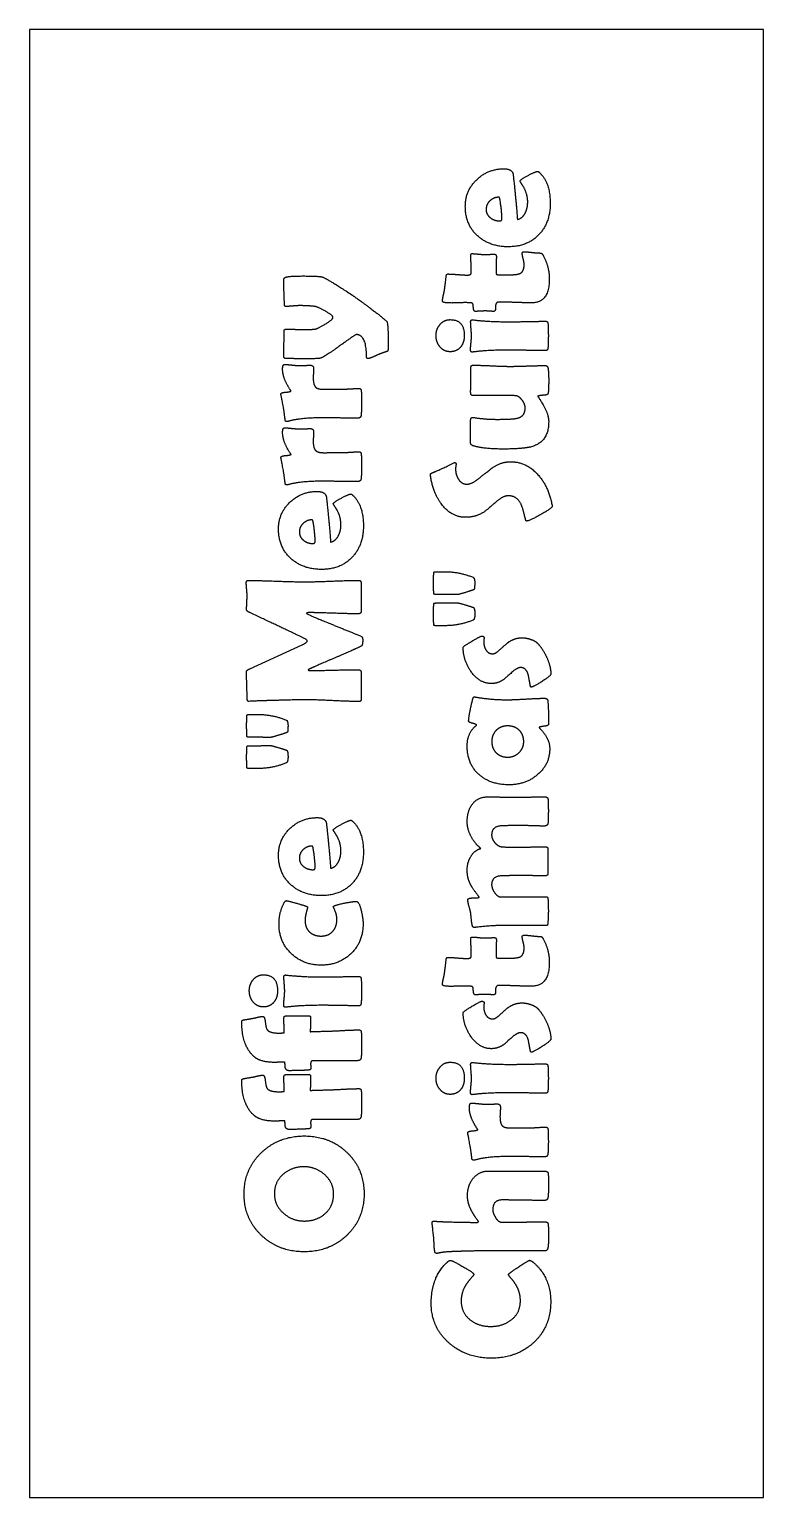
# Model space of a CAD drawing. Header units: millimetres. Extents: x 10 to 778, y 22 to 238.
# Drawn here: x 415 to 434, y 112 to 150 of the extents above; entities that cross this region are included whole.
import ezdxf

# ---------------------------------------------------------------- set-up
doc = ezdxf.new("R2010")
doc.units = ezdxf.units.MM
doc.layers.get('0').update_dxf_attribs({"linetype": 'CONTINUOUS'})

msp = doc.modelspace()

# ---------------------------------------------------------------- linework, layer by layer
for p, q in [((427.077, 143.837), (427.077, 143.679)), ((423.583, 135.679), (423.583, 134.934)), ((425.515, 135.964), (425.749, 135.964)), ((425.749, 134.566), (425.515, 134.566)), ((420.707, 133.454), (422.055, 134.068)), ((423.583, 133.368), (423.583, 132.666)), ((420.712, 132.609), (420.676, 132.607)), ((420.682, 132.269), (420.916, 132.269)), ((420.916, 130.871), (420.682, 130.871)), ((428.417, 128.786), (428.417, 128.149)), ((427.077, 126.15), (427.077, 125.992)), ((423.497, 123.309), (422.339, 123.309)), ((423.497, 121.789), (422.339, 121.789)), ((426.892, 120.453), (428.343, 120.448)), ((427.212, 119.132), (427.731, 119.132))]:
    msp.add_line(p, q)
msp.add_lwpolyline([(434, 112), (434, 150), (415, 150), (415, 112)], close=True)
for points in [[(426.575, 146.109), (426.869, 146.391), (427.275, 146.391)], [(427.275, 146.391), (427.487, 146.391), (427.517, 146.254)], [(427.908, 146.22), (428.101, 146.324), (428.154, 146.324)], [(428.154, 146.324), (428.169, 146.324), (428.202, 146.292)], [(426.281, 145.424), (426.281, 145.828), (426.575, 146.109)], [(427.517, 146.254), (427.521, 146.231), (427.563, 145.819)], [(427.693, 146.071), (427.714, 146.116), (427.908, 146.22)], [(427.794, 145.912), (427.744, 145.992), (427.693, 146.071)], [(428.202, 146.292), (428.478, 146.036), (428.478, 145.495)], [(426.918, 145.563), (426.819, 145.47), (426.819, 145.342)], [(427.147, 145.655), (427.016, 145.655), (426.918, 145.563)], [(427.18, 145.586), (427.17, 145.655), (427.147, 145.655)], [(427.229, 145.102), (427.229, 145.258), (427.18, 145.586)], [(427.563, 145.819), (427.59, 145.571), (427.628, 145.079)], [(427.895, 145.535), (427.895, 145.722), (427.794, 145.912)], [(426.6, 144.655), (426.281, 144.945), (426.281, 145.424)], [(426.819, 145.342), (426.819, 145.21), (426.93, 145.123)], [(427.628, 145.079), (427.765, 145.109), (427.836, 145.258)], [(427.836, 145.258), (427.895, 145.38), (427.895, 145.535)], [(428.478, 145.495), (428.478, 144.995), (428.185, 144.688)], [(426.93, 145.123), (427.033, 145.043), (427.172, 145.043)], [(427.172, 145.043), (427.229, 145.043), (427.229, 145.102)], [(427.393, 144.373), (426.909, 144.373), (426.6, 144.655)], [(428.185, 144.688), (427.889, 144.373), (427.393, 144.373)], [(426.424, 144.15), (426.424, 144.196), (426.455, 144.196)], [(426.43, 143.925), (426.424, 144.074), (426.424, 144.15)], [(426.455, 144.196), (426.504, 144.196), (426.6, 144.186)], [(426.6, 144.186), (426.697, 144.175), (426.745, 144.175)], [(426.745, 144.175), (426.796, 144.175), (426.892, 144.177)], [(426.892, 144.177), (426.989, 144.179), (427.04, 144.179)], [(427.04, 144.179), (427.084, 144.179), (427.084, 144.118)], [(427.084, 144.118), (427.084, 144.076), (427.081, 143.978)], [(427.754, 144.2), (427.754, 144.245), (427.801, 144.245)], [(427.779, 144.063), (427.754, 144.16), (427.754, 144.2)], [(427.803, 143.912), (427.803, 143.965), (427.779, 144.063)], [(427.801, 144.245), (427.864, 144.245), (427.992, 144.229)], [(427.992, 144.229), (428.12, 144.213), (428.18, 144.213)], [(428.18, 144.213), (428.24, 144.213), (428.257, 144.2)], [(428.257, 144.2), (428.274, 144.188), (428.305, 144.131)], [(428.305, 144.131), (428.454, 143.86), (428.454, 143.53)], [(425.787, 143.616), (425.791, 143.669), (425.822, 143.669)], [(425.822, 143.669), (425.906, 143.669), (426.077, 143.655)], [(426.077, 143.655), (426.247, 143.641), (426.333, 143.641)], [(426.333, 143.641), (426.436, 143.641), (426.436, 143.702)], [(426.436, 143.702), (426.436, 143.776), (426.43, 143.925)], [(427.081, 143.978), (427.077, 143.879), (427.077, 143.837)], [(427.077, 143.679), (427.077, 143.648), (427.17, 143.648)], [(427.17, 143.648), (427.22, 143.648), (427.319, 143.648)], [(427.319, 143.648), (427.42, 143.65), (427.468, 143.65)], [(427.468, 143.65), (427.645, 143.65), (427.712, 143.69)], [(427.712, 143.69), (427.803, 143.746), (427.803, 143.912)], [(421.582, 143.514), (421.582, 143.569), (421.637, 143.588)], [(421.59, 143.193), (421.582, 143.407), (421.582, 143.514)], [(421.637, 143.588), (421.733, 143.617), (422.084, 143.617)], [(422.084, 143.617), (422.492, 143.617), (422.581, 143.592)], [(422.581, 143.592), (422.686, 143.56), (423.342, 143.131)], [(425.715, 143.126), (425.742, 143.246), (425.747, 143.292)], [(425.747, 143.292), (425.761, 143.399), (425.787, 143.616)], [(428.454, 143.53), (428.454, 142.922), (427.99, 142.922)], [(421.599, 142.873), (421.599, 142.98), (421.59, 143.193)], [(423.342, 143.131), (423.445, 143.064), (423.819, 142.785)], [(425.69, 142.964), (425.69, 143.021), (425.715, 143.126)], [(425.934, 142.918), (425.69, 142.918), (425.69, 142.964)], [(426.192, 142.926), (425.921, 142.918), (425.934, 142.918)], [(426.445, 142.918), (426.365, 142.931), (426.192, 142.926)], [(426.487, 142.836), (426.485, 142.912), (426.445, 142.918)], [(427.155, 142.943), (427.063, 142.943), (427.063, 142.836)], [(427.573, 142.933), (427.294, 142.943), (427.155, 142.943)], [(427.99, 142.922), (427.851, 142.922), (427.573, 142.933)], [(421.639, 142.829), (421.599, 142.829), (421.599, 142.873)], [(421.813, 142.839), (421.698, 142.829), (421.639, 142.829)], [(421.986, 142.85), (421.929, 142.85), (421.813, 142.839)], [(422.387, 142.829), (422.202, 142.85), (421.986, 142.85)], [(422.65, 142.713), (422.454, 142.82), (422.387, 142.829)], [(422.648, 142.366), (422.856, 142.492), (422.856, 142.549)], [(422.856, 142.549), (422.856, 142.597), (422.65, 142.713)], [(423.819, 142.785), (424.231, 142.475), (424.254, 142.433)], [(426.533, 142.701), (426.491, 142.701), (426.487, 142.836)], [(426.667, 142.707), (426.577, 142.701), (426.533, 142.701)], [(426.802, 142.712), (426.758, 142.712), (426.667, 142.707)], [(426.905, 142.707), (426.836, 142.712), (426.802, 142.712)], [(427.008, 142.701), (426.974, 142.701), (426.905, 142.707)], [(427.065, 142.781), (427.065, 142.701), (427.008, 142.701)], [(427.063, 142.836), (427.063, 142.828), (427.063, 142.809)], [(427.063, 142.809), (427.065, 142.79), (427.065, 142.781)], [(421.588, 141.875), (421.595, 142.093), (421.595, 142.2)], [(421.595, 142.2), (421.595, 142.244), (421.66, 142.244)], [(421.66, 142.244), (421.719, 142.244), (421.837, 142.238)], [(421.837, 142.238), (421.956, 142.232), (422.015, 142.232)], [(422.015, 142.232), (422.28, 142.232), (422.375, 142.24)], [(422.375, 142.24), (422.448, 142.246), (422.648, 142.366)], [(424.254, 142.433), (424.286, 142.383), (424.286, 141.788)], [(425.524, 142.075), (425.524, 142.239), (425.623, 142.359)], [(425.623, 142.359), (425.728, 142.487), (425.89, 142.487)], [(425.89, 142.487), (426.255, 142.487), (426.255, 142.075)], [(426.419, 142.432), (426.419, 142.483), (426.461, 142.483)], [(426.43, 142.249), (426.419, 142.371), (426.419, 142.432)], [(426.44, 142.067), (426.44, 142.128), (426.43, 142.249)], [(426.461, 142.483), (426.47, 142.483), (426.501, 142.479)], [(426.501, 142.479), (426.911, 142.432), (427.452, 142.432)], [(427.452, 142.432), (427.605, 142.432), (427.909, 142.439)], [(427.909, 142.439), (428.213, 142.445), (428.364, 142.445)], [(428.364, 142.445), (428.408, 142.445), (428.417, 142.392)], [(428.417, 142.392), (428.429, 142.321), (428.429, 142.071)], [(421.582, 141.55), (421.582, 141.658), (421.588, 141.875)], [(423.041, 141.815), (422.635, 141.519), (422.528, 141.489)], [(423.459, 142.101), (423.436, 142.101), (423.041, 141.815)], [(423.726, 141.517), (423.726, 142.101), (423.459, 142.101)], [(424.286, 141.788), (424.286, 141.698), (424.265, 141.666)], [(425.621, 141.787), (425.524, 141.907), (425.524, 142.075)], [(425.89, 141.657), (425.726, 141.657), (425.621, 141.787)], [(426.163, 141.783), (426.062, 141.657), (425.89, 141.657)], [(426.255, 142.075), (426.255, 141.898), (426.163, 141.783)], [(426.415, 141.705), (426.415, 141.764), (426.428, 141.885)], [(426.428, 141.885), (426.44, 142.006), (426.44, 142.067)], [(428.417, 141.747), (428.408, 141.701), (428.389, 141.69)], [(428.429, 142.071), (428.429, 141.818), (428.417, 141.747)], [(421.637, 141.481), (421.582, 141.481), (421.582, 141.55)], [(421.865, 141.477), (421.712, 141.481), (421.637, 141.481)], [(422.093, 141.473), (422.017, 141.473), (421.865, 141.477)], [(422.528, 141.489), (422.467, 141.473), (422.093, 141.473)], [(423.766, 141.481), (423.726, 141.481), (423.726, 141.517)], [(423.911, 141.529), (423.802, 141.481), (423.766, 141.481)], [(424.061, 141.597), (423.987, 141.563), (423.911, 141.529)], [(424.265, 141.666), (424.178, 141.639), (424.061, 141.597)], [(426.457, 141.648), (426.415, 141.648), (426.415, 141.705)], [(426.501, 141.652), (426.468, 141.648), (426.457, 141.648)], [(427.452, 141.699), (426.855, 141.699), (426.501, 141.652)], [(427.89, 141.692), (427.599, 141.699), (427.452, 141.699)], [(428.326, 141.686), (428.181, 141.686), (427.89, 141.692)], [(428.389, 141.69), (428.381, 141.686), (428.326, 141.686)], [(421.553, 141.21), (421.553, 141.328), (421.603, 141.328)], [(421.663, 140.821), (421.553, 141.023), (421.553, 141.21)], [(421.603, 141.328), (421.664, 141.328), (421.775, 141.315)], [(421.775, 141.315), (421.895, 141.302), (421.948, 141.3)], [(421.948, 141.3), (422.009, 141.3), (422.11, 141.302)], [(422.11, 141.302), (422.234, 141.307), (422.274, 141.307)], [(422.274, 141.307), (422.356, 141.307), (422.356, 141.216)], [(422.35, 141.1), (422.345, 141.023), (422.345, 140.985)], [(422.345, 140.985), (422.345, 140.81), (422.4, 140.747)], [(422.356, 141.216), (422.356, 141.176), (422.35, 141.1)], [(426.422, 140.92), (426.424, 141.127), (426.424, 141.23)], [(426.424, 141.23), (426.424, 141.293), (426.455, 141.303)], [(426.455, 141.303), (426.472, 141.308), (426.506, 141.308)], [(426.506, 141.308), (426.661, 141.308), (426.972, 141.293)], [(426.972, 141.293), (427.283, 141.278), (427.439, 141.278)], [(427.439, 141.278), (427.59, 141.278), (427.893, 141.289)], [(427.893, 141.289), (428.196, 141.299), (428.345, 141.299)], [(428.345, 141.299), (428.402, 141.299), (428.417, 141.247)], [(428.417, 141.247), (428.438, 141.167), (428.438, 140.908)], [(421.508, 140.562), (421.508, 140.6), (421.641, 140.611)], [(421.641, 140.611), (421.773, 140.621), (421.773, 140.649)], [(421.773, 140.649), (421.773, 140.619), (421.663, 140.821)], [(422.4, 140.747), (422.454, 140.684), (422.621, 140.684)], [(422.621, 140.684), (422.711, 140.684), (422.895, 140.687)], [(422.895, 140.687), (423.079, 140.691), (423.169, 140.691)], [(423.169, 140.691), (423.23, 140.691), (423.351, 140.699)], [(423.351, 140.699), (423.472, 140.707), (423.531, 140.707)], [(423.531, 140.707), (423.581, 140.707), (423.588, 140.638)], [(423.588, 140.638), (423.596, 140.537), (423.596, 140.329)], [(426.419, 140.61), (426.419, 140.713), (426.422, 140.92)], [(426.44, 140.534), (426.419, 140.547), (426.419, 140.61)], [(428.438, 140.908), (428.438, 140.679), (428.425, 140.589)], [(421.574, 140.22), (421.508, 140.552), (421.508, 140.562)], [(423.596, 140.329), (423.596, 140.129), (423.583, 140.009)], [(426.522, 140.523), (426.453, 140.523), (426.44, 140.534)], [(427.578, 140.519), (427.5, 140.523), (426.522, 140.523)], [(427.748, 140.407), (427.666, 140.515), (427.578, 140.519)], [(427.83, 140.206), (427.83, 140.299), (427.748, 140.407)], [(428.248, 140.526), (428.152, 140.515), (428.152, 140.496)], [(428.152, 140.496), (428.152, 140.526), (428.295, 140.284)], [(428.375, 140.538), (428.311, 140.532), (428.248, 140.526)], [(428.295, 140.284), (428.438, 140.042), (428.438, 139.844)], [(428.425, 140.589), (428.419, 140.549), (428.375, 140.538)], [(421.62, 139.881), (421.607, 139.997), (421.574, 140.22)], [(421.662, 139.85), (421.63, 139.85), (421.62, 139.881)], [(421.693, 139.854), (421.674, 139.85), (421.662, 139.85)], [(422.507, 139.944), (422.013, 139.944), (421.693, 139.854)], [(423.011, 139.942), (422.675, 139.944), (422.507, 139.944)], [(423.514, 139.94), (423.346, 139.94), (423.011, 139.942)], [(423.583, 140.009), (423.575, 139.94), (423.514, 139.94)], [(426.417, 139.596), (426.419, 139.794), (426.419, 139.891)], [(426.419, 139.891), (426.419, 139.956), (426.474, 139.956)], [(426.474, 139.956), (426.489, 139.956), (426.518, 139.952)], [(426.518, 139.952), (426.804, 139.907), (427.098, 139.907)], [(427.098, 139.907), (427.464, 139.907), (427.599, 139.931)], [(427.599, 139.931), (427.83, 139.968), (427.83, 140.206)], [(428.438, 139.844), (428.438, 139.287), (427.935, 139.184)], [(421.553, 139.57), (421.553, 139.688), (421.603, 139.688)], [(421.663, 139.181), (421.553, 139.383), (421.553, 139.57)], [(421.603, 139.688), (421.664, 139.688), (421.775, 139.675)], [(421.775, 139.675), (421.895, 139.663), (421.948, 139.66)], [(421.948, 139.66), (422.009, 139.66), (422.11, 139.663)], [(422.11, 139.663), (422.234, 139.667), (422.274, 139.667)], [(422.274, 139.667), (422.356, 139.667), (422.356, 139.576)], [(422.356, 139.576), (422.356, 139.536), (422.35, 139.46)], [(426.415, 139.302), (426.415, 139.399), (426.417, 139.596)], [(421.773, 139.009), (421.773, 138.979), (421.663, 139.181)], [(422.35, 139.46), (422.345, 139.383), (422.345, 139.345)], [(422.345, 139.345), (422.345, 139.171), (422.4, 139.108)], [(422.4, 139.108), (422.454, 139.044), (422.621, 139.044)], [(426.501, 139.216), (426.415, 139.239), (426.415, 139.302)], [(427.258, 139.138), (426.779, 139.138), (426.501, 139.216)], [(427.935, 139.184), (427.702, 139.138), (427.258, 139.138)], [(421.508, 138.923), (421.508, 138.96), (421.641, 138.971)], [(421.574, 138.58), (421.508, 138.912), (421.508, 138.923)], [(421.641, 138.971), (421.773, 138.981), (421.773, 139.009)], [(422.621, 139.044), (422.711, 139.044), (422.895, 139.048)], [(422.895, 139.048), (423.079, 139.051), (423.169, 139.051)], [(423.169, 139.051), (423.23, 139.051), (423.351, 139.059)], [(423.351, 139.059), (423.472, 139.068), (423.531, 139.068)], [(423.531, 139.068), (423.581, 139.068), (423.588, 138.998)], [(423.588, 138.998), (423.596, 138.897), (423.596, 138.689)], [(425.429, 138.526), (425.583, 138.581), (425.984, 138.781)], [(425.984, 138.781), (425.997, 138.787), (426.005, 138.787)], [(426.005, 138.787), (426.041, 138.787), (426.041, 138.749)], [(426.041, 138.749), (426.041, 138.732), (426.035, 138.692)], [(426.989, 138.661), (427.22, 138.81), (427.45, 138.81)], [(427.45, 138.81), (427.876, 138.81), (428.181, 138.451)], [(421.62, 138.241), (421.607, 138.357), (421.574, 138.58)], [(423.583, 138.37), (423.575, 138.3), (423.514, 138.3)], [(423.596, 138.689), (423.596, 138.489), (423.583, 138.37)], [(425.379, 138.476), (425.379, 138.507), (425.429, 138.526)], [(425.381, 138.44), (425.379, 138.463), (425.379, 138.476)], [(425.654, 137.727), (425.444, 138.018), (425.381, 138.44)], [(426.035, 138.692), (426.028, 138.652), (426.028, 138.631)], [(426.028, 138.631), (426.028, 138.48), (426.098, 138.367)], [(426.098, 138.367), (426.178, 138.23), (426.321, 138.23)], [(426.321, 138.23), (426.449, 138.23), (426.636, 138.381)], [(426.636, 138.381), (426.972, 138.648), (426.989, 138.661)], [(428.181, 138.451), (428.45, 138.135), (428.524, 137.683)], [(421.662, 138.21), (421.63, 138.21), (421.62, 138.241)], [(421.693, 138.214), (421.674, 138.21), (421.662, 138.21)], [(422.507, 138.304), (422.013, 138.304), (421.693, 138.214)], [(421.742, 137.76), (422.036, 138.042), (422.442, 138.042)], [(422.442, 138.042), (422.654, 138.042), (422.684, 137.905)], [(423.011, 138.302), (422.675, 138.304), (422.507, 138.304)], [(423.514, 138.3), (423.346, 138.3), (423.011, 138.302)], [(423.075, 137.87), (423.268, 137.974), (423.321, 137.974)], [(423.321, 137.974), (423.335, 137.974), (423.369, 137.943)], [(423.369, 137.943), (423.644, 137.686), (423.644, 137.146)], [(421.447, 137.075), (421.447, 137.478), (421.742, 137.76)], [(422.684, 137.905), (422.688, 137.882), (422.73, 137.47)], [(422.86, 137.722), (422.881, 137.766), (423.075, 137.87)], [(422.961, 137.562), (422.911, 137.642), (422.86, 137.722)], [(423.062, 137.186), (423.062, 137.373), (422.961, 137.562)], [(426.293, 137.372), (425.909, 137.372), (425.654, 137.727)], [(427.094, 137.786), (426.808, 137.538), (426.777, 137.517)], [(427.399, 137.929), (427.262, 137.929), (427.094, 137.786)], [(427.723, 137.711), (427.614, 137.929), (427.399, 137.929)], [(427.841, 137.307), (427.771, 137.612), (427.723, 137.711)], [(428.526, 137.656), (428.526, 137.608), (428.231, 137.441)], [(428.524, 137.683), (428.526, 137.666), (428.526, 137.656)], [(422.084, 137.213), (421.986, 137.121), (421.986, 136.993)], [(422.314, 137.306), (422.183, 137.306), (422.084, 137.213)], [(422.347, 137.237), (422.337, 137.306), (422.314, 137.306)], [(422.396, 136.753), (422.396, 136.909), (422.347, 137.237)], [(422.73, 137.47), (422.757, 137.222), (422.795, 136.73)], [(423.003, 136.909), (423.062, 137.03), (423.062, 137.186)], [(426.777, 137.517), (426.558, 137.372), (426.293, 137.372)], [(427.87, 137.275), (427.847, 137.275), (427.841, 137.307)], [(428.231, 137.441), (427.935, 137.275), (427.87, 137.275)], [(421.767, 136.305), (421.447, 136.595), (421.447, 137.075)], [(421.986, 136.993), (421.986, 136.86), (422.097, 136.774)], [(422.795, 136.73), (422.932, 136.759), (423.003, 136.909)], [(423.644, 137.146), (423.644, 136.646), (423.352, 136.339)], [(422.097, 136.774), (422.2, 136.694), (422.339, 136.694)], [(422.339, 136.694), (422.396, 136.694), (422.396, 136.753)], [(422.56, 136.023), (422.076, 136.023), (421.767, 136.305)], [(423.352, 136.339), (423.056, 136.023), (422.56, 136.023)], [(420.613, 135.674), (420.613, 135.738), (420.663, 135.738)], [(420.623, 135.514), (420.613, 135.622), (420.613, 135.674)], [(420.663, 135.738), (420.911, 135.738), (421.404, 135.72)], [(421.404, 135.72), (421.897, 135.702), (422.145, 135.702)], [(422.145, 135.702), (422.375, 135.702), (422.833, 135.721)], [(422.833, 135.721), (423.291, 135.74), (423.518, 135.74)], [(423.518, 135.74), (423.583, 135.74), (423.583, 135.679)], [(425.454, 135.676), (425.454, 135.72), (425.459, 135.809)], [(425.459, 135.536), (425.454, 135.629), (425.454, 135.676)], [(425.459, 135.809), (425.463, 135.898), (425.463, 135.943)], [(425.463, 135.943), (425.463, 135.964), (425.515, 135.964)], [(425.749, 135.964), (426.129, 135.964), (426.482, 135.819)], [(426.482, 135.819), (426.527, 135.8), (426.527, 135.667)], [(426.527, 135.667), (426.527, 135.646), (426.522, 135.603)], [(420.634, 135.353), (420.634, 135.405), (420.623, 135.514)], [(420.628, 135.167), (420.634, 135.29), (420.634, 135.353)], [(425.463, 135.396), (425.463, 135.442), (425.459, 135.536)], [(425.515, 135.375), (425.463, 135.375), (425.463, 135.396)], [(425.796, 135.373), (425.608, 135.375), (425.515, 135.375)], [(426.079, 135.371), (425.984, 135.371), (425.796, 135.373)], [(426.287, 135.427), (426.102, 135.371), (426.079, 135.371)], [(426.49, 135.494), (426.461, 135.482), (426.287, 135.427)], [(426.518, 135.537), (426.518, 135.505), (426.49, 135.494)], [(426.522, 135.603), (426.518, 135.56), (426.518, 135.537)], [(420.621, 134.983), (420.621, 135.044), (420.628, 135.167)], [(420.703, 134.905), (420.621, 134.941), (420.621, 134.983)], [(422.034, 134.276), (421.593, 134.489), (420.703, 134.905)], [(422.236, 134.905), (422.175, 134.905), (422.171, 134.886)], [(422.873, 134.889), (422.448, 134.905), (422.236, 134.905)], [(423.583, 134.934), (423.583, 134.874), (423.51, 134.874)], [(425.454, 134.858), (425.454, 134.904), (425.459, 134.995)], [(425.459, 134.995), (425.463, 135.087), (425.463, 135.133)], [(425.463, 135.133), (425.463, 135.154), (425.515, 135.154)], [(425.515, 135.154), (425.608, 135.154), (425.796, 135.156)], [(425.796, 135.156), (425.984, 135.158), (426.079, 135.158)], [(426.079, 135.158), (426.104, 135.158), (426.285, 135.104)], [(426.285, 135.104), (426.455, 135.053), (426.491, 135.039)], [(426.491, 135.039), (426.527, 135.024), (426.527, 134.866)], [(422.171, 134.886), (422.183, 134.863), (422.82, 134.604)], [(422.82, 134.604), (423.194, 134.453), (423.567, 134.302)], [(423.51, 134.874), (423.297, 134.874), (422.873, 134.889)], [(425.459, 134.721), (425.454, 134.811), (425.454, 134.858)], [(425.463, 134.587), (425.463, 134.631), (425.459, 134.721)], [(425.515, 134.566), (425.463, 134.566), (425.463, 134.587)], [(426.482, 134.711), (426.134, 134.566), (425.749, 134.566)], [(426.527, 134.866), (426.527, 134.73), (426.482, 134.711)], [(422.192, 134.178), (422.192, 134.201), (422.034, 134.276)], [(422.055, 134.068), (422.192, 134.133), (422.192, 134.178)], [(423.567, 134.302), (423.615, 134.281), (423.623, 134.249)], [(423.625, 134.165), (423.625, 134.056), (423.583, 134.035)], [(423.623, 134.249), (423.625, 134.239), (423.625, 134.165)], [(426.226, 134), (426.226, 134.034), (426.452, 134.166)], [(426.452, 134.166), (426.678, 134.299), (426.716, 134.299)], [(426.716, 134.299), (426.737, 134.299), (426.773, 134.267)], [(426.773, 134.267), (426.758, 134.208), (426.758, 134.149)], [(426.758, 134.149), (426.758, 134.025), (426.813, 133.941)], [(427.178, 133.947), (427.349, 134.109), (427.408, 134.147)], [(427.408, 134.147), (427.567, 134.254), (427.75, 134.254)], [(427.75, 134.254), (427.857, 134.254), (427.977, 134.212)], [(427.977, 134.212), (428.11, 134.164), (428.171, 134.09)], [(423.583, 134.035), (423.352, 133.921), (422.911, 133.736)], [(426.422, 133.388), (426.226, 133.674), (426.226, 134)], [(426.813, 133.941), (426.876, 133.84), (426.991, 133.84)], [(426.991, 133.84), (427.065, 133.84), (427.178, 133.947)], [(428.171, 134.09), (428.305, 133.935), (428.398, 133.727)], [(420.619, 133.389), (420.619, 133.412), (420.707, 133.454)], [(420.626, 133.042), (420.619, 133.274), (420.619, 133.389)], [(422.236, 133.44), (422.225, 133.436), (422.213, 133.421)], [(422.213, 133.421), (422.232, 133.406), (422.274, 133.406)], [(422.911, 133.736), (422.444, 133.539), (422.236, 133.44)], [(422.274, 133.406), (422.48, 133.406), (422.892, 133.417)], [(422.892, 133.417), (423.304, 133.427), (423.51, 133.427)], [(423.51, 133.427), (423.583, 133.427), (423.583, 133.368)], [(426.958, 133.069), (426.642, 133.069), (426.422, 133.388)], [(427.717, 133.483), (427.624, 133.483), (427.502, 133.376)], [(427.91, 133.298), (427.851, 133.483), (427.717, 133.483)], [(428.398, 133.727), (428.494, 133.502), (428.494, 133.313)], [(420.634, 132.696), (420.634, 132.811), (420.626, 133.042)], [(427.277, 133.176), (427.126, 133.069), (426.958, 133.069)], [(427.502, 133.376), (427.29, 133.184), (427.277, 133.176)], [(427.965, 133.001), (427.937, 133.149), (427.91, 133.298)], [(427.988, 132.978), (427.969, 132.978), (427.965, 133.001)], [(428.266, 133.124), (428.038, 132.978), (427.988, 132.978)], [(428.494, 133.313), (428.494, 133.27), (428.266, 133.124)], [(420.676, 132.607), (420.634, 132.605), (420.634, 132.696)], [(421.231, 132.628), (421.056, 132.626), (420.712, 132.609)], [(422.145, 132.649), (421.902, 132.649), (421.231, 132.628)], [(422.834, 132.627), (422.375, 132.649), (422.145, 132.649)], [(423.522, 132.605), (423.293, 132.605), (422.834, 132.627)], [(423.583, 132.666), (423.583, 132.624), (423.57, 132.615)], [(426.411, 132.394), (426.453, 132.602), (426.482, 132.692)], [(426.482, 132.692), (426.495, 132.724), (426.516, 132.724)], [(426.516, 132.724), (426.525, 132.724), (426.56, 132.718)], [(426.56, 132.718), (426.941, 132.65), (427.365, 132.65)], [(427.365, 132.65), (427.527, 132.65), (427.847, 132.669)], [(427.847, 132.669), (428.166, 132.688), (428.326, 132.688)], [(428.326, 132.688), (428.41, 132.688), (428.417, 132.615)], [(420.625, 132.114), (420.63, 132.204), (420.63, 132.248)], [(420.63, 132.248), (420.63, 132.269), (420.682, 132.269)], [(420.916, 132.269), (421.296, 132.269), (421.649, 132.124)], [(423.57, 132.615), (423.556, 132.605), (423.522, 132.605)], [(426.367, 132.097), (426.367, 132.175), (426.411, 132.394)], [(428.417, 132.615), (428.436, 132.354), (428.436, 132.018)], [(420.621, 131.981), (420.621, 132.025), (420.625, 132.114)], [(420.625, 131.841), (420.621, 131.934), (420.621, 131.981)], [(421.649, 132.124), (421.693, 132.105), (421.693, 131.972)], [(421.689, 131.908), (421.685, 131.865), (421.685, 131.842)], [(421.693, 131.972), (421.693, 131.951), (421.689, 131.908)], [(426.329, 131.46), (426.329, 131.79), (426.56, 131.982)], [(426.469, 132.04), (426.367, 132.064), (426.367, 132.097)], [(426.571, 131.996), (426.571, 132.015), (426.469, 132.04)], [(426.56, 131.982), (426.571, 131.99), (426.571, 131.996)], [(427.083, 131.861), (426.966, 131.748), (426.966, 131.568)], [(427.378, 131.973), (427.199, 131.973), (427.083, 131.861)], [(427.676, 131.86), (427.559, 131.973), (427.378, 131.973)], [(428.315, 131.964), (428.194, 131.95), (428.192, 131.931)], [(428.192, 131.931), (428.2, 131.915), (428.227, 131.887)], [(428.227, 131.887), (428.465, 131.652), (428.465, 131.383)], [(428.436, 132.018), (428.436, 131.978), (428.315, 131.964)], [(420.63, 131.701), (420.63, 131.747), (420.625, 131.841)], [(420.682, 131.68), (420.63, 131.68), (420.63, 131.701)], [(420.963, 131.678), (420.775, 131.68), (420.682, 131.68)], [(421.246, 131.676), (421.151, 131.676), (420.963, 131.678)], [(421.454, 131.733), (421.269, 131.676), (421.246, 131.676)], [(421.657, 131.799), (421.628, 131.787), (421.454, 131.733)], [(421.685, 131.842), (421.685, 131.81), (421.657, 131.799)], [(426.966, 131.568), (426.966, 131.387), (427.082, 131.275)], [(427.67, 131.282), (427.792, 131.399), (427.792, 131.568)], [(427.792, 131.568), (427.792, 131.746), (427.676, 131.86)], [(420.621, 131.163), (420.621, 131.209), (420.625, 131.301)], [(420.625, 131.026), (420.621, 131.117), (420.621, 131.163)], [(420.625, 131.301), (420.63, 131.392), (420.63, 131.438)], [(420.63, 131.438), (420.63, 131.459), (420.682, 131.459)], [(420.682, 131.459), (420.775, 131.459), (420.963, 131.461)], [(420.963, 131.461), (421.151, 131.464), (421.246, 131.464)], [(421.246, 131.464), (421.271, 131.464), (421.452, 131.409)], [(421.452, 131.409), (421.622, 131.358), (421.658, 131.344)], [(421.693, 131.171), (421.693, 131.035), (421.649, 131.016)], [(421.658, 131.344), (421.693, 131.329), (421.693, 131.171)], [(426.636, 130.712), (426.329, 130.985), (426.329, 131.46)], [(427.082, 131.275), (427.197, 131.164), (427.378, 131.164)], [(427.378, 131.164), (427.548, 131.164), (427.67, 131.282)], [(428.465, 131.383), (428.465, 130.973), (428.141, 130.704)], [(420.63, 130.892), (420.63, 130.936), (420.625, 131.026)], [(420.682, 130.871), (420.63, 130.871), (420.63, 130.892)], [(421.649, 131.016), (421.3, 130.871), (420.916, 130.871)], [(427.418, 130.449), (426.932, 130.449), (426.636, 130.712)], [(428.141, 130.704), (427.838, 130.449), (427.418, 130.449)], [(426.457, 129.94), (426.602, 130.138), (426.871, 130.138)], [(426.871, 130.138), (426.983, 130.138), (427.207, 130.132)], [(427.207, 130.132), (427.431, 130.125), (427.542, 130.125)], [(427.542, 130.125), (427.674, 130.125), (427.94, 130.132)], [(427.94, 130.132), (428.206, 130.138), (428.339, 130.138)], [(428.339, 130.138), (428.412, 130.138), (428.421, 130.075)], [(428.421, 130.075), (428.429, 130.012), (428.429, 129.764)], [(421.742, 129.317), (422.036, 129.599), (422.442, 129.599)], [(422.442, 129.599), (422.654, 129.599), (422.684, 129.462)], [(426.329, 129.488), (426.329, 129.766), (426.457, 129.94)], [(428.429, 129.764), (428.429, 129.507), (428.417, 129.444)], [(421.447, 128.632), (421.447, 129.035), (421.742, 129.317)], [(422.684, 129.462), (422.688, 129.439), (422.73, 129.027)], [(422.86, 129.279), (422.881, 129.323), (423.075, 129.427)], [(422.961, 129.119), (422.911, 129.199), (422.86, 129.279)], [(423.075, 129.427), (423.268, 129.532), (423.321, 129.532)], [(423.321, 129.532), (423.335, 129.532), (423.369, 129.5)], [(423.369, 129.5), (423.644, 129.244), (423.644, 128.703)], [(426.432, 129.108), (426.329, 129.303), (426.329, 129.488)], [(427.212, 129.385), (426.962, 129.373), (426.962, 129.148)], [(427.735, 129.394), (427.368, 129.394), (427.212, 129.385)], [(428.025, 129.388), (427.832, 129.394), (427.735, 129.394)], [(428.314, 129.381), (428.217, 129.381), (428.025, 129.388)], [(428.417, 129.444), (428.404, 129.381), (428.314, 129.381)], [(422.314, 128.863), (422.183, 128.863), (422.084, 128.77)], [(422.347, 128.794), (422.337, 128.863), (422.314, 128.863)], [(422.73, 129.027), (422.757, 128.779), (422.795, 128.287)], [(423.062, 128.743), (423.062, 128.93), (422.961, 129.119)], [(426.686, 128.801), (426.535, 128.912), (426.432, 129.108)], [(426.962, 129.148), (426.962, 129.049), (427.045, 128.951)], [(427.045, 128.951), (427.128, 128.854), (427.229, 128.843)], [(427.229, 128.843), (427.317, 128.835), (427.746, 128.835)], [(427.746, 128.835), (427.845, 128.835), (428.046, 128.841)], [(428.046, 128.841), (428.246, 128.847), (428.347, 128.847)], [(428.347, 128.847), (428.417, 128.847), (428.417, 128.786)], [(421.767, 127.862), (421.447, 128.152), (421.447, 128.632)], [(422.084, 128.77), (421.986, 128.678), (421.986, 128.55)], [(421.986, 128.55), (421.986, 128.417), (422.097, 128.331)], [(422.396, 128.31), (422.396, 128.466), (422.347, 128.794)], [(422.795, 128.287), (422.932, 128.316), (423.003, 128.466)], [(423.003, 128.466), (423.062, 128.588), (423.062, 128.743)], [(423.644, 128.703), (423.644, 128.203), (423.352, 127.896)], [(426.329, 128.235), (426.329, 128.429), (426.415, 128.58)], [(426.415, 128.58), (426.512, 128.751), (426.686, 128.801)], [(422.097, 128.331), (422.2, 128.251), (422.339, 128.251)], [(422.339, 128.251), (422.396, 128.251), (422.396, 128.31)], [(426.407, 127.884), (426.329, 128.046), (426.329, 128.235)], [(427.262, 128.095), (426.962, 128.095), (426.962, 127.865)], [(427.5, 128.099), (427.342, 128.095), (427.262, 128.095)], [(427.735, 128.103), (427.658, 128.103), (427.5, 128.099)], [(428.034, 128.097), (427.836, 128.103), (427.735, 128.103)], [(428.33, 128.09), (428.232, 128.09), (428.034, 128.097)], [(428.417, 128.149), (428.417, 128.09), (428.33, 128.09)], [(422.56, 127.581), (422.076, 127.581), (421.767, 127.862)], [(423.352, 127.896), (423.056, 127.581), (422.56, 127.581)], [(426.609, 127.586), (426.461, 127.775), (426.407, 127.884)], [(426.962, 127.865), (426.962, 127.773), (427.033, 127.666)], [(421.46, 126.845), (421.46, 127.158), (421.595, 127.396)], [(421.595, 127.396), (421.624, 127.45), (421.651, 127.45)], [(421.651, 127.45), (421.679, 127.45), (421.899, 127.387)], [(421.899, 127.387), (422.112, 127.328), (422.156, 127.31)], [(422.156, 127.31), (422.2, 127.293), (422.2, 127.274)], [(422.864, 127.29), (422.864, 127.326), (423.131, 127.383)], [(423.131, 127.383), (423.375, 127.431), (423.455, 127.431)], [(423.455, 127.431), (423.535, 127.431), (423.592, 127.171)], [(426.346, 127.479), (426.346, 127.519), (426.492, 127.521)], [(426.375, 127.313), (426.346, 127.416), (426.346, 127.479)], [(426.419, 127.146), (426.415, 127.167), (426.375, 127.313)], [(426.492, 127.521), (426.638, 127.523), (426.638, 127.537)], [(426.638, 127.537), (426.63, 127.559), (426.609, 127.586)], [(427.033, 127.666), (427.111, 127.548), (427.197, 127.548)], [(427.197, 127.548), (427.389, 127.548), (427.769, 127.55)], [(427.769, 127.55), (428.15, 127.552), (428.339, 127.552)], [(428.339, 127.552), (428.391, 127.552), (428.404, 127.54)], [(428.404, 127.54), (428.417, 127.527), (428.421, 127.474)], [(428.421, 127.474), (428.429, 127.38), (428.429, 127.176)], [(422.166, 127.146), (422.133, 127.021), (422.133, 126.944)], [(422.133, 126.944), (422.133, 126.756), (422.245, 126.645)], [(422.2, 127.274), (422.2, 127.272), (422.166, 127.146)], [(422.849, 126.656), (422.959, 126.778), (422.959, 126.973)], [(422.912, 127.181), (422.864, 127.297), (422.864, 127.29)], [(422.959, 126.973), (422.959, 127.066), (422.912, 127.181)], [(423.592, 127.171), (423.636, 126.969), (423.636, 126.845)], [(426.438, 126.959), (426.424, 127.117), (426.419, 127.146)], [(426.47, 126.785), (426.451, 126.831), (426.438, 126.959)], [(428.429, 127.176), (428.429, 127.043), (428.417, 126.875)], [(421.774, 126.083), (421.46, 126.384), (421.46, 126.845)], [(422.245, 126.645), (422.358, 126.534), (422.545, 126.534)], [(422.545, 126.534), (422.738, 126.534), (422.849, 126.656)], [(423.636, 126.845), (423.636, 126.382), (423.325, 126.082)], [(426.518, 126.755), (426.482, 126.755), (426.47, 126.785)], [(426.556, 126.76), (426.531, 126.755), (426.518, 126.755)], [(427.332, 126.81), (426.987, 126.81), (426.556, 126.76)], [(427.835, 126.808), (427.5, 126.81), (427.332, 126.81)], [(427.754, 126.514), (427.754, 126.558), (427.801, 126.558)], [(427.801, 126.558), (427.864, 126.558), (427.992, 126.542)], [(428.339, 126.806), (428.171, 126.806), (427.835, 126.808)], [(427.992, 126.542), (428.12, 126.526), (428.18, 126.526)], [(428.402, 126.815), (428.391, 126.806), (428.339, 126.806)], [(428.417, 126.875), (428.412, 126.825), (428.402, 126.815)], [(426.424, 126.463), (426.424, 126.509), (426.455, 126.509)], [(426.43, 126.238), (426.424, 126.388), (426.424, 126.463)], [(426.436, 126.015), (426.436, 126.089), (426.43, 126.238)], [(426.455, 126.509), (426.504, 126.509), (426.6, 126.499)], [(426.6, 126.499), (426.697, 126.488), (426.745, 126.488)], [(426.745, 126.488), (426.796, 126.488), (426.892, 126.491)], [(426.892, 126.491), (426.989, 126.493), (427.04, 126.493)], [(427.04, 126.493), (427.084, 126.493), (427.084, 126.432)], [(427.081, 126.291), (427.077, 126.192), (427.077, 126.15)], [(427.084, 126.432), (427.084, 126.39), (427.081, 126.291)], [(427.712, 126.003), (427.803, 126.06), (427.803, 126.226)], [(427.779, 126.376), (427.754, 126.474), (427.754, 126.514)], [(427.803, 126.226), (427.803, 126.278), (427.779, 126.376)], [(428.18, 126.526), (428.24, 126.526), (428.257, 126.514)], [(428.257, 126.514), (428.274, 126.501), (428.305, 126.444)], [(428.305, 126.444), (428.454, 126.173), (428.454, 125.843)], [(422.549, 125.781), (422.089, 125.781), (421.774, 126.083)], [(423.325, 126.082), (423.014, 125.781), (422.549, 125.781)], [(425.747, 125.605), (425.761, 125.713), (425.787, 125.929)], [(425.787, 125.929), (425.791, 125.982), (425.822, 125.982)], [(425.822, 125.982), (425.906, 125.982), (426.077, 125.968)], [(426.077, 125.968), (426.247, 125.954), (426.333, 125.954)], [(426.333, 125.954), (426.436, 125.954), (426.436, 126.015)], [(427.077, 125.992), (427.077, 125.961), (427.17, 125.961)], [(427.17, 125.961), (427.22, 125.961), (427.319, 125.961)], [(427.319, 125.961), (427.42, 125.963), (427.468, 125.963)], [(427.468, 125.963), (427.645, 125.963), (427.712, 126.003)], [(428.454, 125.843), (428.454, 125.235), (427.99, 125.235)], [(420.691, 125.119), (420.691, 125.283), (420.789, 125.403)], [(420.789, 125.403), (420.895, 125.531), (421.056, 125.531)], [(421.056, 125.531), (421.422, 125.531), (421.422, 125.119)], [(421.586, 125.476), (421.586, 125.527), (421.628, 125.527)], [(421.597, 125.293), (421.586, 125.415), (421.586, 125.476)], [(421.628, 125.527), (421.637, 125.527), (421.668, 125.522)], [(421.668, 125.522), (422.078, 125.476), (422.618, 125.476)], [(422.618, 125.476), (422.772, 125.476), (423.076, 125.482)], [(423.076, 125.482), (423.379, 125.489), (423.531, 125.489)], [(423.531, 125.489), (423.575, 125.489), (423.583, 125.436)], [(423.583, 125.436), (423.596, 125.365), (423.596, 125.115)], [(425.69, 125.278), (425.69, 125.334), (425.715, 125.439)], [(425.715, 125.439), (425.742, 125.559), (425.747, 125.605)], [(420.787, 124.831), (420.691, 124.951), (420.691, 125.119)], [(421.422, 125.119), (421.422, 124.942), (421.33, 124.827)], [(421.595, 124.929), (421.607, 125.049), (421.607, 125.11)], [(421.607, 125.11), (421.607, 125.171), (421.597, 125.293)], [(423.596, 125.115), (423.596, 124.862), (423.583, 124.791)], [(425.934, 125.231), (425.69, 125.231), (425.69, 125.278)], [(426.192, 125.24), (425.921, 125.231), (425.934, 125.231)], [(426.445, 125.231), (426.365, 125.244), (426.192, 125.24)], [(426.487, 125.149), (426.485, 125.225), (426.445, 125.231)], [(426.533, 125.015), (426.491, 125.015), (426.487, 125.149)], [(426.802, 125.025), (426.758, 125.025), (426.667, 125.02)], [(426.905, 125.02), (426.836, 125.025), (426.802, 125.025)], [(427.065, 125.095), (427.065, 125.015), (427.008, 125.015)], [(427.155, 125.256), (427.063, 125.256), (427.063, 125.149)], [(427.063, 125.149), (427.063, 125.141), (427.063, 125.122)], [(427.063, 125.122), (427.065, 125.103), (427.065, 125.095)], [(427.573, 125.246), (427.294, 125.256), (427.155, 125.256)], [(427.99, 125.235), (427.851, 125.235), (427.573, 125.246)], [(421.056, 124.7), (420.892, 124.7), (420.787, 124.831)], [(421.33, 124.827), (421.229, 124.7), (421.056, 124.7)], [(421.582, 124.749), (421.582, 124.808), (421.595, 124.929)], [(421.624, 124.692), (421.582, 124.692), (421.582, 124.749)], [(421.668, 124.696), (421.635, 124.692), (421.624, 124.692)], [(422.618, 124.742), (422.021, 124.742), (421.668, 124.696)], [(423.057, 124.736), (422.766, 124.742), (422.618, 124.742)], [(423.493, 124.73), (423.348, 124.73), (423.057, 124.736)], [(423.556, 124.734), (423.548, 124.73), (423.493, 124.73)], [(423.583, 124.791), (423.575, 124.745), (423.556, 124.734)], [(426.226, 124.55), (426.226, 124.584), (426.452, 124.716)], [(426.452, 124.716), (426.678, 124.849), (426.716, 124.849)], [(426.667, 125.02), (426.577, 125.015), (426.533, 125.015)], [(426.716, 124.849), (426.737, 124.849), (426.773, 124.817)], [(426.773, 124.817), (426.758, 124.758), (426.758, 124.699)], [(426.758, 124.699), (426.758, 124.575), (426.813, 124.491)], [(427.008, 125.015), (426.974, 125.015), (426.905, 125.02)], [(427.178, 124.498), (427.349, 124.659), (427.408, 124.697)], [(427.408, 124.697), (427.567, 124.804), (427.75, 124.804)], [(427.75, 124.804), (427.857, 124.804), (427.977, 124.762)], [(427.977, 124.762), (428.11, 124.714), (428.171, 124.641)], [(428.171, 124.641), (428.305, 124.485), (428.398, 124.277)], [(420.497, 124.309), (420.497, 124.351), (420.522, 124.36)], [(420.823, 123.405), (420.497, 123.685), (420.497, 124.309)], [(420.522, 124.36), (420.617, 124.377), (420.802, 124.408)], [(420.802, 124.408), (420.819, 124.41), (420.92, 124.436)], [(420.92, 124.436), (420.998, 124.454), (421.04, 124.454)], [(421.04, 124.454), (421.09, 124.454), (421.105, 124.305)], [(421.105, 124.305), (421.124, 124.133), (421.168, 124.093)], [(421.586, 124.404), (421.586, 124.467), (421.632, 124.467)], [(421.59, 124.217), (421.586, 124.341), (421.586, 124.404)], [(421.632, 124.467), (421.731, 124.467), (421.93, 124.469)], [(421.93, 124.469), (422.129, 124.471), (422.227, 124.471)], [(422.227, 124.471), (422.278, 124.471), (422.278, 124.417)], [(422.278, 124.417), (422.278, 124.19), (422.265, 124.059)], [(426.422, 123.938), (426.226, 124.224), (426.226, 124.55)], [(426.813, 124.491), (426.876, 124.39), (426.991, 124.39)], [(426.991, 124.39), (427.065, 124.39), (427.178, 124.498)], [(428.398, 124.277), (428.494, 124.052), (428.494, 123.863)], [(421.168, 124.093), (421.244, 124.023), (421.464, 124.023)], [(421.464, 124.023), (421.534, 124.023), (421.595, 124.034)], [(421.595, 124.034), (421.595, 124.093), (421.59, 124.217)], [(422.265, 124.059), (422.423, 124.066), (422.705, 124.072)], [(422.705, 124.072), (422.824, 124.074), (423.121, 124.091)], [(423.121, 124.091), (423.388, 124.105), (423.537, 124.105)], [(423.537, 124.105), (423.581, 124.105), (423.588, 124.047)], [(423.588, 124.047), (423.596, 123.975), (423.596, 123.689)], [(426.958, 123.619), (426.642, 123.619), (426.422, 123.938)], [(427.502, 123.926), (427.29, 123.734), (427.277, 123.726)], [(427.717, 124.033), (427.624, 124.033), (427.502, 123.926)], [(427.91, 123.848), (427.851, 124.033), (427.717, 124.033)], [(423.596, 123.689), (423.596, 123.452), (423.583, 123.38)], [(427.277, 123.726), (427.126, 123.619), (426.958, 123.619)], [(427.965, 123.552), (427.937, 123.699), (427.91, 123.848)], [(427.988, 123.528), (427.969, 123.528), (427.965, 123.552)], [(428.266, 123.674), (428.038, 123.528), (427.988, 123.528)], [(428.494, 123.863), (428.494, 123.821), (428.266, 123.674)], [(421.349, 123.265), (420.987, 123.265), (420.823, 123.405)], [(421.611, 123.275), (421.443, 123.265), (421.349, 123.265)], [(421.622, 123.13), (421.616, 123.201), (421.611, 123.275)], [(421.717, 123.05), (421.639, 123.05), (421.622, 123.13)], [(422.282, 123.13), (422.282, 123.071), (422.248, 123.069)], [(422.339, 123.309), (422.278, 123.309), (422.278, 123.225)], [(422.278, 123.225), (422.278, 123.21), (422.28, 123.177)], [(422.28, 123.177), (422.282, 123.145), (422.282, 123.13)], [(423.583, 123.38), (423.571, 123.309), (423.497, 123.309)], [(425.524, 122.856), (425.524, 123.02), (425.623, 123.139)], [(425.623, 123.139), (425.728, 123.268), (425.89, 123.268)], [(425.89, 123.268), (426.255, 123.268), (426.255, 122.856)], [(426.419, 123.213), (426.419, 123.263), (426.461, 123.263)], [(426.43, 123.03), (426.419, 123.152), (426.419, 123.213)], [(426.461, 123.263), (426.47, 123.263), (426.501, 123.259)], [(426.501, 123.259), (426.911, 123.213), (427.452, 123.213)], [(427.452, 123.213), (427.605, 123.213), (427.909, 123.219)], [(427.909, 123.219), (428.213, 123.226), (428.364, 123.226)], [(428.364, 123.226), (428.408, 123.226), (428.417, 123.173)], [(428.417, 123.173), (428.429, 123.102), (428.429, 122.851)], [(420.497, 122.789), (420.497, 122.831), (420.522, 122.84)], [(420.823, 121.885), (420.497, 122.165), (420.497, 122.789)], [(420.522, 122.84), (420.617, 122.857), (420.802, 122.888)], [(420.802, 122.888), (420.819, 122.89), (420.92, 122.916)], [(420.92, 122.916), (420.998, 122.934), (421.04, 122.934)], [(421.04, 122.934), (421.09, 122.934), (421.105, 122.785)], [(421.105, 122.785), (421.124, 122.613), (421.168, 122.573)], [(421.586, 122.884), (421.586, 122.947), (421.632, 122.947)], [(421.59, 122.697), (421.586, 122.821), (421.586, 122.884)], [(421.632, 122.947), (421.731, 122.947), (421.93, 122.949)], [(422.248, 123.069), (422.066, 123.05), (421.717, 123.05)], [(421.93, 122.949), (422.129, 122.951), (422.227, 122.951)], [(422.227, 122.951), (422.278, 122.951), (422.278, 122.897)], [(422.278, 122.897), (422.278, 122.67), (422.265, 122.539)], [(425.621, 122.568), (425.524, 122.687), (425.524, 122.856)], [(426.255, 122.856), (426.255, 122.679), (426.163, 122.563)], [(426.428, 122.665), (426.44, 122.786), (426.44, 122.847)], [(426.44, 122.847), (426.44, 122.908), (426.43, 123.03)], [(428.429, 122.851), (428.429, 122.599), (428.417, 122.528)], [(421.168, 122.573), (421.244, 122.504), (421.464, 122.504)], [(421.464, 122.504), (421.534, 122.504), (421.595, 122.514)], [(421.595, 122.514), (421.595, 122.573), (421.59, 122.697)], [(422.265, 122.539), (422.423, 122.546), (422.705, 122.552)], [(422.705, 122.552), (422.824, 122.554), (423.121, 122.571)], [(423.121, 122.571), (423.388, 122.585), (423.537, 122.585)], [(423.537, 122.585), (423.581, 122.585), (423.588, 122.527)], [(423.588, 122.527), (423.596, 122.455), (423.596, 122.169)], [(425.89, 122.437), (425.726, 122.437), (425.621, 122.568)], [(426.163, 122.563), (426.062, 122.437), (425.89, 122.437)], [(426.415, 122.486), (426.415, 122.545), (426.428, 122.665)], [(426.457, 122.429), (426.415, 122.429), (426.415, 122.486)], [(426.501, 122.433), (426.468, 122.429), (426.457, 122.429)], [(427.452, 122.479), (426.855, 122.479), (426.501, 122.433)], [(427.89, 122.473), (427.599, 122.479), (427.452, 122.479)], [(428.326, 122.467), (428.181, 122.467), (427.89, 122.473)], [(428.389, 122.471), (428.381, 122.467), (428.326, 122.467)], [(428.417, 122.528), (428.408, 122.481), (428.389, 122.471)], [(423.596, 122.169), (423.596, 121.932), (423.583, 121.86)], [(426.386, 122.093), (426.386, 122.21), (426.436, 122.21)], [(426.496, 121.704), (426.386, 121.905), (426.386, 122.093)], [(426.436, 122.21), (426.497, 122.21), (426.609, 122.198)], [(426.609, 122.198), (426.728, 122.185), (426.781, 122.183)], [(426.781, 122.183), (426.842, 122.183), (426.943, 122.185)], [(426.943, 122.185), (427.067, 122.189), (427.107, 122.189)], [(427.107, 122.189), (427.189, 122.189), (427.189, 122.099)], [(427.184, 121.982), (427.178, 121.905), (427.178, 121.868)], [(427.189, 122.099), (427.189, 122.059), (427.184, 121.982)], [(421.349, 121.745), (420.987, 121.745), (420.823, 121.885)], [(421.611, 121.755), (421.443, 121.745), (421.349, 121.745)], [(421.622, 121.61), (421.616, 121.682), (421.611, 121.755)], [(421.717, 121.53), (421.639, 121.53), (421.622, 121.61)], [(422.282, 121.61), (422.282, 121.551), (422.248, 121.549)], [(422.339, 121.789), (422.278, 121.789), (422.278, 121.705)], [(422.278, 121.705), (422.278, 121.69), (422.28, 121.657)], [(422.28, 121.657), (422.282, 121.625), (422.282, 121.61)], [(423.583, 121.86), (423.571, 121.789), (423.497, 121.789)], [(426.607, 121.531), (426.607, 121.502), (426.496, 121.704)], [(427.178, 121.868), (427.178, 121.693), (427.233, 121.63)], [(427.233, 121.63), (427.288, 121.567), (427.454, 121.567)], [(421.012, 120.937), (421.462, 121.36), (422.112, 121.36)], [(422.248, 121.549), (422.066, 121.53), (421.717, 121.53)], [(422.112, 121.36), (422.768, 121.36), (423.211, 120.941)], [(426.342, 121.445), (426.342, 121.483), (426.474, 121.493)], [(426.407, 121.102), (426.342, 121.434), (426.342, 121.445)], [(426.474, 121.493), (426.607, 121.504), (426.607, 121.531)], [(427.454, 121.567), (427.544, 121.567), (427.728, 121.57)], [(427.728, 121.57), (427.912, 121.573), (428.002, 121.573)], [(428.002, 121.573), (428.063, 121.573), (428.184, 121.582)], [(428.184, 121.582), (428.305, 121.59), (428.364, 121.59)], [(428.364, 121.59), (428.415, 121.59), (428.421, 121.521)], [(428.421, 121.521), (428.429, 121.42), (428.429, 121.212)], [(420.556, 119.861), (420.556, 120.506), (421.012, 120.937)], [(423.211, 120.941), (423.661, 120.515), (423.661, 119.861)], [(426.453, 120.764), (426.44, 120.879), (426.407, 121.102)], [(428.417, 120.892), (428.408, 120.823), (428.347, 120.823)], [(428.429, 121.212), (428.429, 121.012), (428.417, 120.892)], [(422.108, 120.563), (421.792, 120.563), (421.571, 120.372)], [(422.635, 120.365), (422.408, 120.563), (422.108, 120.563)], [(426.495, 120.732), (426.464, 120.732), (426.453, 120.764)], [(426.527, 120.737), (426.508, 120.732), (426.495, 120.732)], [(427.34, 120.827), (426.846, 120.827), (426.527, 120.737)], [(427.844, 120.825), (427.508, 120.827), (427.34, 120.827)], [(428.347, 120.823), (428.179, 120.823), (427.844, 120.825)], [(421.571, 120.372), (421.34, 120.172), (421.34, 119.861)], [(422.873, 119.861), (422.873, 120.157), (422.635, 120.365)], [(426.337, 119.807), (426.337, 120.076), (426.478, 120.257)], [(426.478, 120.257), (426.63, 120.453), (426.892, 120.453)], [(428.343, 120.448), (428.417, 120.448), (428.425, 120.39)], [(428.433, 120.083), (428.433, 119.851), (428.417, 119.761)], [(428.425, 120.39), (428.433, 120.322), (428.433, 120.083)], [(421.012, 118.782), (420.556, 119.211), (420.556, 119.861)], [(421.34, 119.861), (421.34, 119.564), (421.58, 119.358)], [(422.648, 119.346), (422.873, 119.543), (422.873, 119.861)], [(423.661, 119.861), (423.661, 119.211), (423.207, 118.782)], [(426.411, 119.486), (426.337, 119.652), (426.337, 119.807)], [(427.237, 119.704), (426.991, 119.704), (426.991, 119.454)], [(427.782, 119.698), (427.418, 119.704), (427.237, 119.704)], [(428.417, 119.761), (428.404, 119.692), (428.326, 119.692)], [(421.58, 119.358), (421.811, 119.159), (422.112, 119.159)], [(422.112, 119.159), (422.433, 119.159), (422.648, 119.346)], [(426.548, 119.252), (426.461, 119.374), (426.411, 119.486)], [(426.991, 119.454), (426.991, 119.37), (427.059, 119.256)], [(428.326, 119.692), (428.145, 119.692), (427.782, 119.698)], [(425.419, 119.12), (425.419, 119.153), (425.463, 119.153)], [(425.463, 118.739), (425.419, 119.12), (425.419, 119.12)], [(425.463, 119.153), (425.53, 119.153), (425.646, 119.145)], [(425.646, 119.145), (425.78, 119.137), (425.829, 119.137)], [(425.829, 119.137), (426.304, 119.124), (426.579, 119.124)], [(426.621, 119.145), (426.621, 119.149), (426.548, 119.252)], [(426.579, 119.124), (426.621, 119.124), (426.621, 119.145)], [(427.059, 119.256), (427.132, 119.132), (427.212, 119.132)], [(427.731, 119.132), (427.832, 119.132), (428.035, 119.137)], [(428.035, 119.137), (428.238, 119.141), (428.339, 119.141)], [(428.339, 119.141), (428.417, 119.141), (428.425, 119.076)], [(428.425, 119.076), (428.433, 119.011), (428.433, 118.71)], [(422.112, 118.362), (421.458, 118.362), (421.012, 118.782)], [(423.207, 118.782), (422.763, 118.362), (422.112, 118.362)], [(425.473, 118.544), (425.467, 118.712), (425.463, 118.739)], [(428.433, 118.71), (428.433, 118.537), (428.417, 118.462)], [(425.497, 118.352), (425.478, 118.418), (425.473, 118.544)], [(425.539, 118.321), (425.507, 118.321), (425.497, 118.352)], [(425.578, 118.327), (425.551, 118.321), (425.539, 118.321)], [(425.892, 118.365), (425.709, 118.355), (425.578, 118.327)], [(426.207, 118.376), (426.049, 118.369), (425.892, 118.365)], [(427.344, 118.39), (426.657, 118.39), (426.207, 118.376)], [(427.844, 118.388), (427.511, 118.39), (427.344, 118.39)], [(428.343, 118.386), (428.177, 118.386), (427.844, 118.388)], [(428.417, 118.462), (428.4, 118.386), (428.343, 118.386)], [(425.398, 117.03), (425.398, 117.711), (425.816, 118.098)], [(425.816, 118.098), (425.862, 118.14), (425.898, 118.14)], [(425.898, 118.14), (425.938, 118.14), (426.194, 117.994)], [(426.194, 117.994), (426.451, 117.848), (426.482, 117.81)], [(426.482, 117.81), (426.499, 117.793), (426.499, 117.768)], [(427.399, 117.764), (427.399, 117.785), (427.422, 117.806)], [(427.422, 117.806), (427.46, 117.84), (427.685, 117.989)], [(427.685, 117.989), (427.918, 118.142), (427.941, 118.142)], [(427.941, 118.142), (427.975, 118.142), (428.03, 118.098)], [(428.03, 118.098), (428.49, 117.711), (428.49, 117.07)], [(426.258, 117.44), (426.173, 117.274), (426.173, 117.095)], [(426.415, 117.663), (426.314, 117.549), (426.258, 117.44)], [(426.499, 117.768), (426.499, 117.758), (426.415, 117.663)], [(427.479, 117.661), (427.399, 117.753), (427.399, 117.764)], [(427.626, 117.442), (427.574, 117.549), (427.479, 117.661)], [(427.706, 117.095), (427.706, 117.278), (427.626, 117.442)], [(426.173, 117.095), (426.173, 116.786), (426.405, 116.601)], [(427.471, 116.601), (427.706, 116.786), (427.706, 117.095)], [(428.49, 117.07), (428.49, 116.414), (428.042, 116.006)], [(425.864, 115.998), (425.398, 116.404), (425.398, 117.03)], [(426.405, 116.601), (426.619, 116.431), (426.934, 116.431)], [(426.934, 116.431), (427.254, 116.431), (427.471, 116.601)], [(426.949, 115.609), (426.31, 115.609), (425.864, 115.998)], [(428.042, 116.006), (427.609, 115.609), (426.949, 115.609)]]:
    msp.add_open_spline(points, degree=2)

doc.saveas('drawing.dxf')
